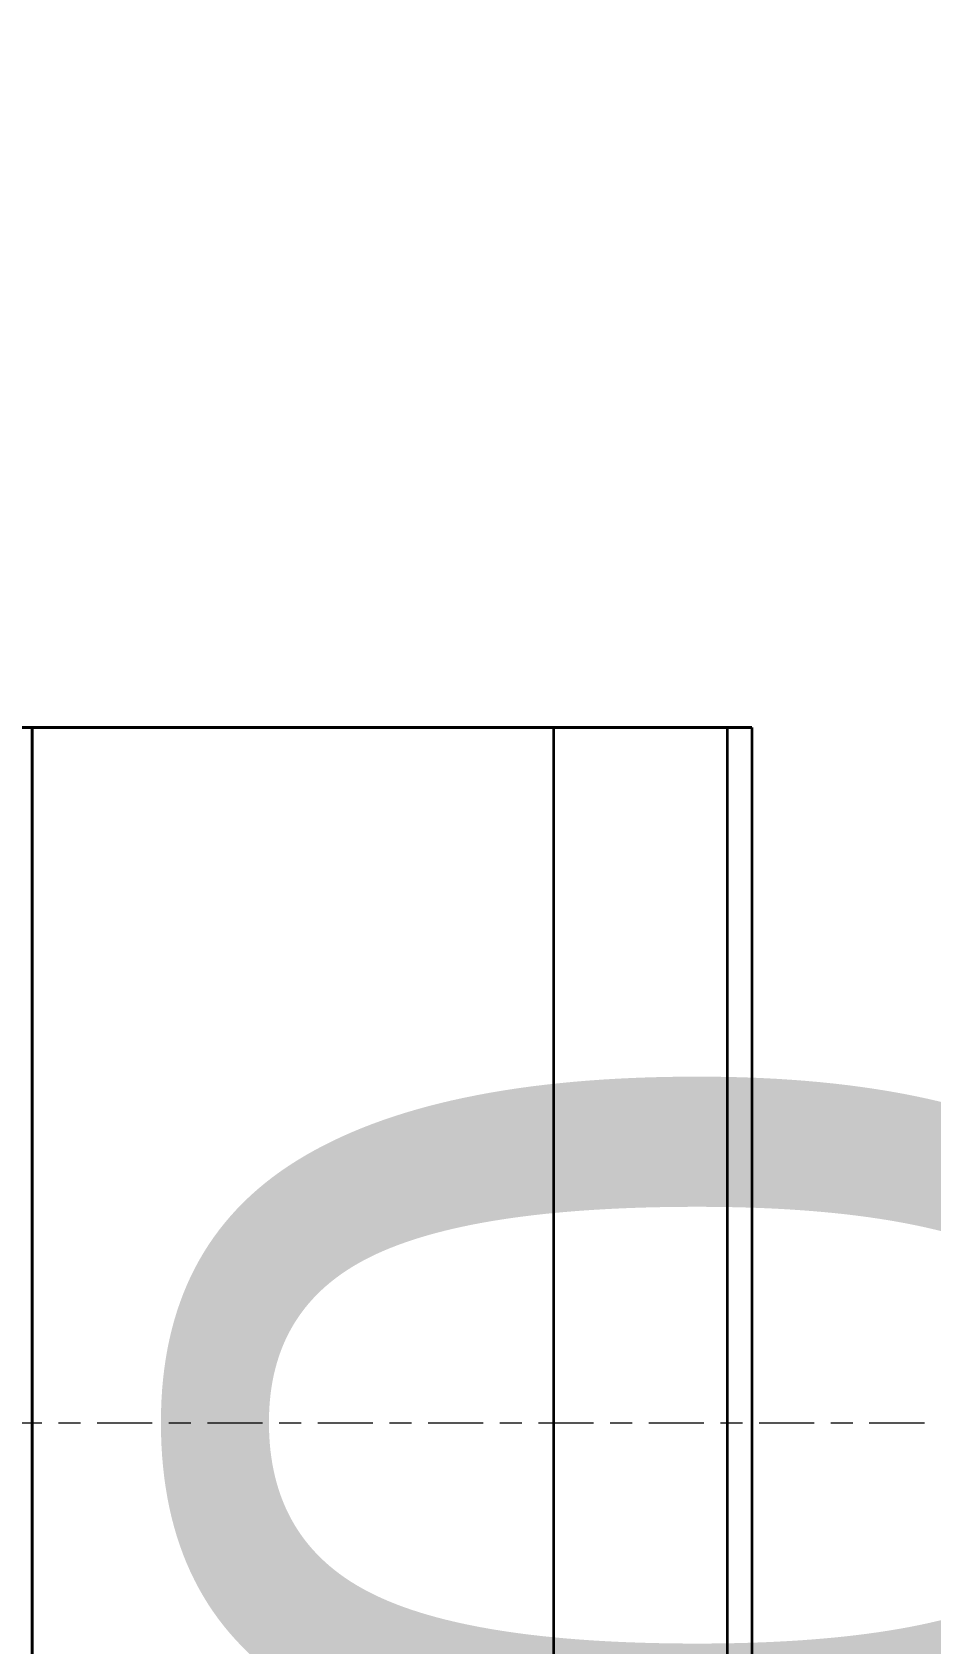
# Model space of a CAD drawing. Header units: millimetres. Extents: x -1379 to 1385823, y -4884429 to 548763.
# Drawn here: x 621832.8 to 622091.4, y -2295909.5 to -2295446 of the extents above; entities that cross this region are included whole.
import ezdxf

# ---------------------------------------------------------------- set-up
doc = ezdxf.new("R2010")
doc.units = ezdxf.units.MM
doc.linetypes.add('Centre', pattern=[31.75, 6.35, -4.7625, 15.875, -4.7625])
doc.layers.add('000 - D I M', color=1, linetype='Continuous')
doc.layers.add('A-FLOR-LEVL', color=3, linetype='Continuous', lineweight=9)
doc.layers.add('A-GLAZ-CURT', color=2, linetype='Continuous', lineweight=35)
doc.styles.add('Arial_2', font='arial.ttf', dxfattribs={"height": 3})
doc.dimstyles.new('DPA-DIM-3_0_T-T_1', dxfattribs={"dimscale": 304.8, "dimtxt": 306.07782, "dimasz": 0.656168, "dimexe": 0.656168, "dimexo": 0.0625, "dimgap": 0.164042, "dimtad": 1, "dimdec": 0, "dimzin": 0, "dimdsep": 46, "dimtxsty": 'Arial_2', "dimblk1": 'OBLIQUE', "dimblk2": 'OBLIQUE', "dimsah": 1, "dimcen": 0.09, "dimdle": 0.656168, "dimadec": 8, "dimazin": 0, "dimtfac": 1, "dimtdec": 4, "dimtix": 1, "dimtmove": 1, "dimatfit": 3, "dimfxl": 1.312336, "dimfxlon": 1, "dimtvp": 1, "dimtolj": 1, "dimtzin": 0, "dimarcsym": 2})

# ---------------------------------------------------------------- blocks, each defined once
blk = doc.blocks.new('DPA_Curved type B 1 - Curved Type B-5847192-IV01 - ELEVATION 4')
at = {"layer": 'A-GLAZ-CURT'}
for p, q in [((2313909.73, 109825), (2315497.73, 109825)), ((2315497.73, 109825), (2315447.73, 109825)), ((2315497.73, 109825), (2315497.73, 106775)), ((2315497.73, 106775), (2315497.73, 109825))]:
    blk.add_line(p, q, dxfattribs=at)
blk = doc.blocks.new('DPA_Curved type A 1 - Curved Type A-5848720-IV01 - ELEVATION 4')
at = {"layer": 'A-GLAZ-CURT'}
for p, q in [((2315647.73, 109825), (2315497.73, 109825)), ((2315497.73, 109825), (2315647.73, 109825)), ((2315497.73, 106775), (2315497.73, 109825)), ((2315497.73, 109825), (2315497.73, 106775)), ((2315647.73, 109825), (2315697.73, 109825)), ((2315697.73, 109825), (2315647.73, 109825)), ((2315647.73, 109825), (2315647.73, 106775)), ((2315647.73, 109825), (2315647.73, 106775)), ((2315697.73, 109825), (2315697.73, 109825))]:
    blk.add_line(p, q, dxfattribs=at)
blk = doc.blocks.new('DPA_Curved type C_Left 1 - Curved Type C_Left-5848721-IV01 - ELEVATION 4')
at = {"layer": 'A-GLAZ-CURT'}
for p, q in [((2315497.73, 109825), (2315647.73, 109825)), ((2315647.73, 109825), (2315497.73, 109825)), ((2315497.73, 106775), (2315497.73, 109825)), ((2315497.73, 109825), (2315497.73, 106775)), ((2315647.73, 109825), (2315697.73, 109825)), ((2315697.73, 109825), (2315647.73, 109825)), ((2315697.73, 109825), (2315697.73, 109825)), ((2315697.73, 109825), (2315697.73, 109825))]:
    blk.add_line(p, q, dxfattribs=at)
blk = doc.blocks.new('DPA_Curved type B 1 - Curved Type B-5848722-IV01 - ELEVATION 4')
at = {"layer": 'A-GLAZ-CURT'}
for p, q in [((2315497.73, 109825), (2315647.73, 109825)), ((2315647.73, 109825), (2315497.73, 109825)), ((2315497.73, 106775), (2315497.73, 109825)), ((2315497.73, 109825), (2315497.73, 106775)), ((2315647.73, 109825), (2315697.73, 109825)), ((2315697.73, 109825), (2315647.73, 109825)), ((2315697.73, 109825), (2315697.73, 109825)), ((2315697.73, 109825), (2315697.73, 109825))]:
    blk.add_line(p, q, dxfattribs=at)
blk = doc.blocks.new('DPA_Curved type A 1 - Curved Type A-V202-IV01 - ELEVATION 4')
at = {"layer": 'A-GLAZ-CURT'}
for p, q in [((2315647.73, 109825), (2315497.73, 109825)), ((2315497.73, 109825), (2315647.73, 109825)), ((2315497.73, 106775), (2315497.73, 109825)), ((2315497.73, 109825), (2315497.73, 106775)), ((2315647.73, 109825), (2315697.73, 109825)), ((2315697.73, 109825), (2315647.73, 109825)), ((2315697.73, 109825), (2315697.73, 109825))]:
    blk.add_line(p, q, dxfattribs=at)
blk = doc.blocks.new('DPA_Curved type A 1 - Curved Type A-5848723-IV01 - ELEVATION 4')
at = {"layer": 'A-GLAZ-CURT'}
for p, q in [((2315647.73, 109825), (2315497.73, 109825)), ((2315497.73, 109825), (2315647.73, 109825)), ((2315497.73, 106775), (2315497.73, 109825)), ((2315497.73, 109825), (2315497.73, 106775)), ((2315647.73, 109825), (2315697.73, 109825)), ((2315697.73, 109825), (2315647.73, 109825)), ((2315697.73, 109825), (2315697.73, 109825))]:
    blk.add_line(p, q, dxfattribs=at)
blk = doc.blocks.new('DPA_Curved type B 1 - Curved Type B-5848724-IV01 - ELEVATION 4')
at = {"layer": 'A-GLAZ-CURT'}
for p, q in [((2315497.73, 109825), (2315647.73, 109825)), ((2315647.73, 109825), (2315497.73, 109825)), ((2315497.73, 106775), (2315497.73, 109825)), ((2315497.73, 109825), (2315497.73, 106775)), ((2315647.73, 109825), (2315697.73, 109825)), ((2315697.73, 109825), (2315647.73, 109825)), ((2315647.73, 109825), (2315647.73, 106775)), ((2315647.73, 109825), (2315647.73, 106775)), ((2315647.73, 109825), (2315647.73, 106775)), ((2315647.73, 109825), (2315647.73, 106775)), ((2315697.73, 109825), (2315654.5, 109825)), ((2315654.5, 109825), (2315697.73, 109825)), ((2315654.57, 109825), (2315704.78, 109825)), ((2315704.78, 109825), (2315654.57, 109825)), ((2315697.73, 109825), (2315697.73, 106775)), ((2315704.78, 109825), (2315704.78, 106775))]:
    blk.add_line(p, q, dxfattribs=at)
blk = doc.blocks.new('_Oblique')
at = {"color": 0, "linetype": 'ByBlock', "lineweight": -2}
blk.add_line((-0.5, -0.5), (0.5, 0.5), dxfattribs=at)
blk = doc.blocks.new('*D1908')
at = {"layer": '000 - D I M', "color": 0, "lineweight": -2, "transparency": 16777216}
for p, q in [((622657.73, -2296045.96), (622657.73, -2295445.96)), ((622276.78, -2295645.96), (622857.73, -2295645.96)), ((622276.78, -2295845.96), (622857.73, -2295845.96)), ((622657.73, -2296263.84), (622657.73, -2295845.96)), ((622457.73, -2296263.84), (622657.73, -2296263.84))]:
    blk.add_line(p, q, dxfattribs=at)
at = {"layer": 'Defpoints', "color": 0, "transparency": 16777216}
for p in [(622257.73, -2295645.96), (622657.73, -2295645.96), (622257.73, -2295845.96)]:
    blk.add_point(p, dxfattribs=at)
at = {"layer": '000 - D I M', "color": 0, "lineweight": -2, "transparency": 16777216, "xscale": 200, "yscale": 200, "zscale": 200}
for p, rotation in [((622657.73, -2295645.96), 90), ((622657.73, -2295845.96), 270)]:
    blk.add_blockref('_Oblique', p, dxfattribs=dict(at, rotation=rotation))
at = {"layer": '000 - D I M', "color": 0, "transparency": 16777216, "insert": (621874.28, -2296429.17), "char_height": 300, "width": 830.6481, "attachment_point": 1, "rotation": 90, "line_spacing_factor": 0.941778, "style": 'Arial_2'}
blk.add_mtext('\\A1;200', dxfattribs=at)

msp = doc.modelspace()

# ---------------------------------------------------------------- linework, layer by layer
at = {"layer": 'A-FLOR-LEVL', "linetype": 'Centre'}
msp.add_line((601234.56, -2295845.96), (631213.66, -2295845.96), dxfattribs=at)

# ---------------------------------------------------------------- block references
at = {"layer": 'A-GLAZ-CURT'}
for name in ['DPA_Curved type B 1 - Curved Type B-5847192-IV01 - ELEVATION 4', 'DPA_Curved type A 1 - Curved Type A-5848720-IV01 - ELEVATION 4', 'DPA_Curved type C_Left 1 - Curved Type C_Left-5848721-IV01 - ELEVATION 4', 'DPA_Curved type B 1 - Curved Type B-5848722-IV01 - ELEVATION 4', 'DPA_Curved type A 1 - Curved Type A-V202-IV01 - ELEVATION 4', 'DPA_Curved type C_Left 1 - Curved Type C_Left-5848721-IV01 - ELEVATION 4', 'DPA_Curved type B 1 - Curved Type B-5848722-IV01 - ELEVATION 4', 'DPA_Curved type A 1 - Curved Type A-V202-IV01 - ELEVATION 4', 'DPA_Curved type C_Left 1 - Curved Type C_Left-5848721-IV01 - ELEVATION 4', 'DPA_Curved type A 1 - Curved Type A-5848723-IV01 - ELEVATION 4', 'DPA_Curved type B 1 - Curved Type B-5848724-IV01 - ELEVATION 4', 'DPA_Curved type B 1 - Curved Type B-5848722-IV01 - ELEVATION 4']:
    msp.add_blockref(name, (-1693664.95, -2405470.96), dxfattribs=at)

# ---------------------------------------------------------------- dimensions: what is measured, and where the dimension line sits
at = {"layer": '000 - D I M'}
dim = msp.add_linear_dim(base=(622657.73, -2295645.96), p1=(622257.73, -2295845.96), p2=(622257.73, -2295645.96), angle=90, dimstyle='DPA-DIM-3_0_T-T_1', override={"dimpost": '<>', "dimfxl": 200}, dxfattribs=at)
dim.commit()
dim.dimension.update_dxf_attribs({"geometry": '*D1908', "text_midpoint": (622418.26, -2296263.84), "dimtype": 160, "text_rotation": 90})

doc.saveas('drawing.dxf')
